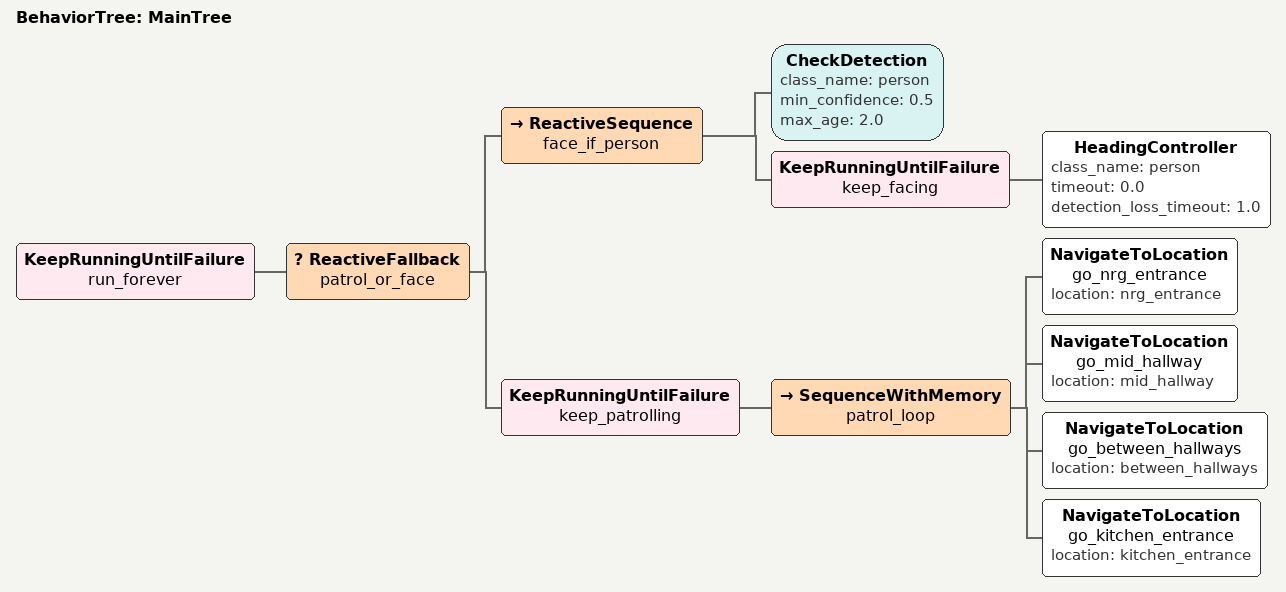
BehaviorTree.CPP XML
<root BTCPP_format="4">
  <BehaviorTree ID="MainTree">
    <!-- Outer KRUF: absorbs all FAILUREs so the mission never terminates -->
    <KeepRunningUntilFailure name="run_forever">
      <ReactiveFallback name="patrol_or_face">

        <!-- Branch 1 (high priority): person detected → face them continuously -->
        <ReactiveSequence name="face_if_person">
          <CheckDetection class_name="person" min_confidence="0.5" max_age="2.0"/>
          <!-- KRUF converts each HeadingController SUCCESS (aligned) back to RUNNING so
               tracking keeps looping. Detection-loss FAILURE exits naturally. -->
          <KeepRunningUntilFailure name="keep_facing">
            <HeadingController class_name="person" timeout="0.0" detection_loss_timeout="1.0"/>
          </KeepRunningUntilFailure>
        </ReactiveSequence>

        <KeepRunningUntilFailure name="keep_patrolling">
          <SequenceWithMemory name="patrol_loop">
            <NavigateToLocation name="go_nrg_entrance"    location="nrg_entrance"/>
            <NavigateToLocation name="go_mid_hallway"     location="mid_hallway"/>
            <NavigateToLocation name="go_between_hallways" location="between_hallways"/>
            <NavigateToLocation name="go_kitchen_entrance" location="kitchen_entrance"/>
          </SequenceWithMemory>
        </KeepRunningUntilFailure>

      </ReactiveFallback>
    </KeepRunningUntilFailure>
  </BehaviorTree>

</root>
